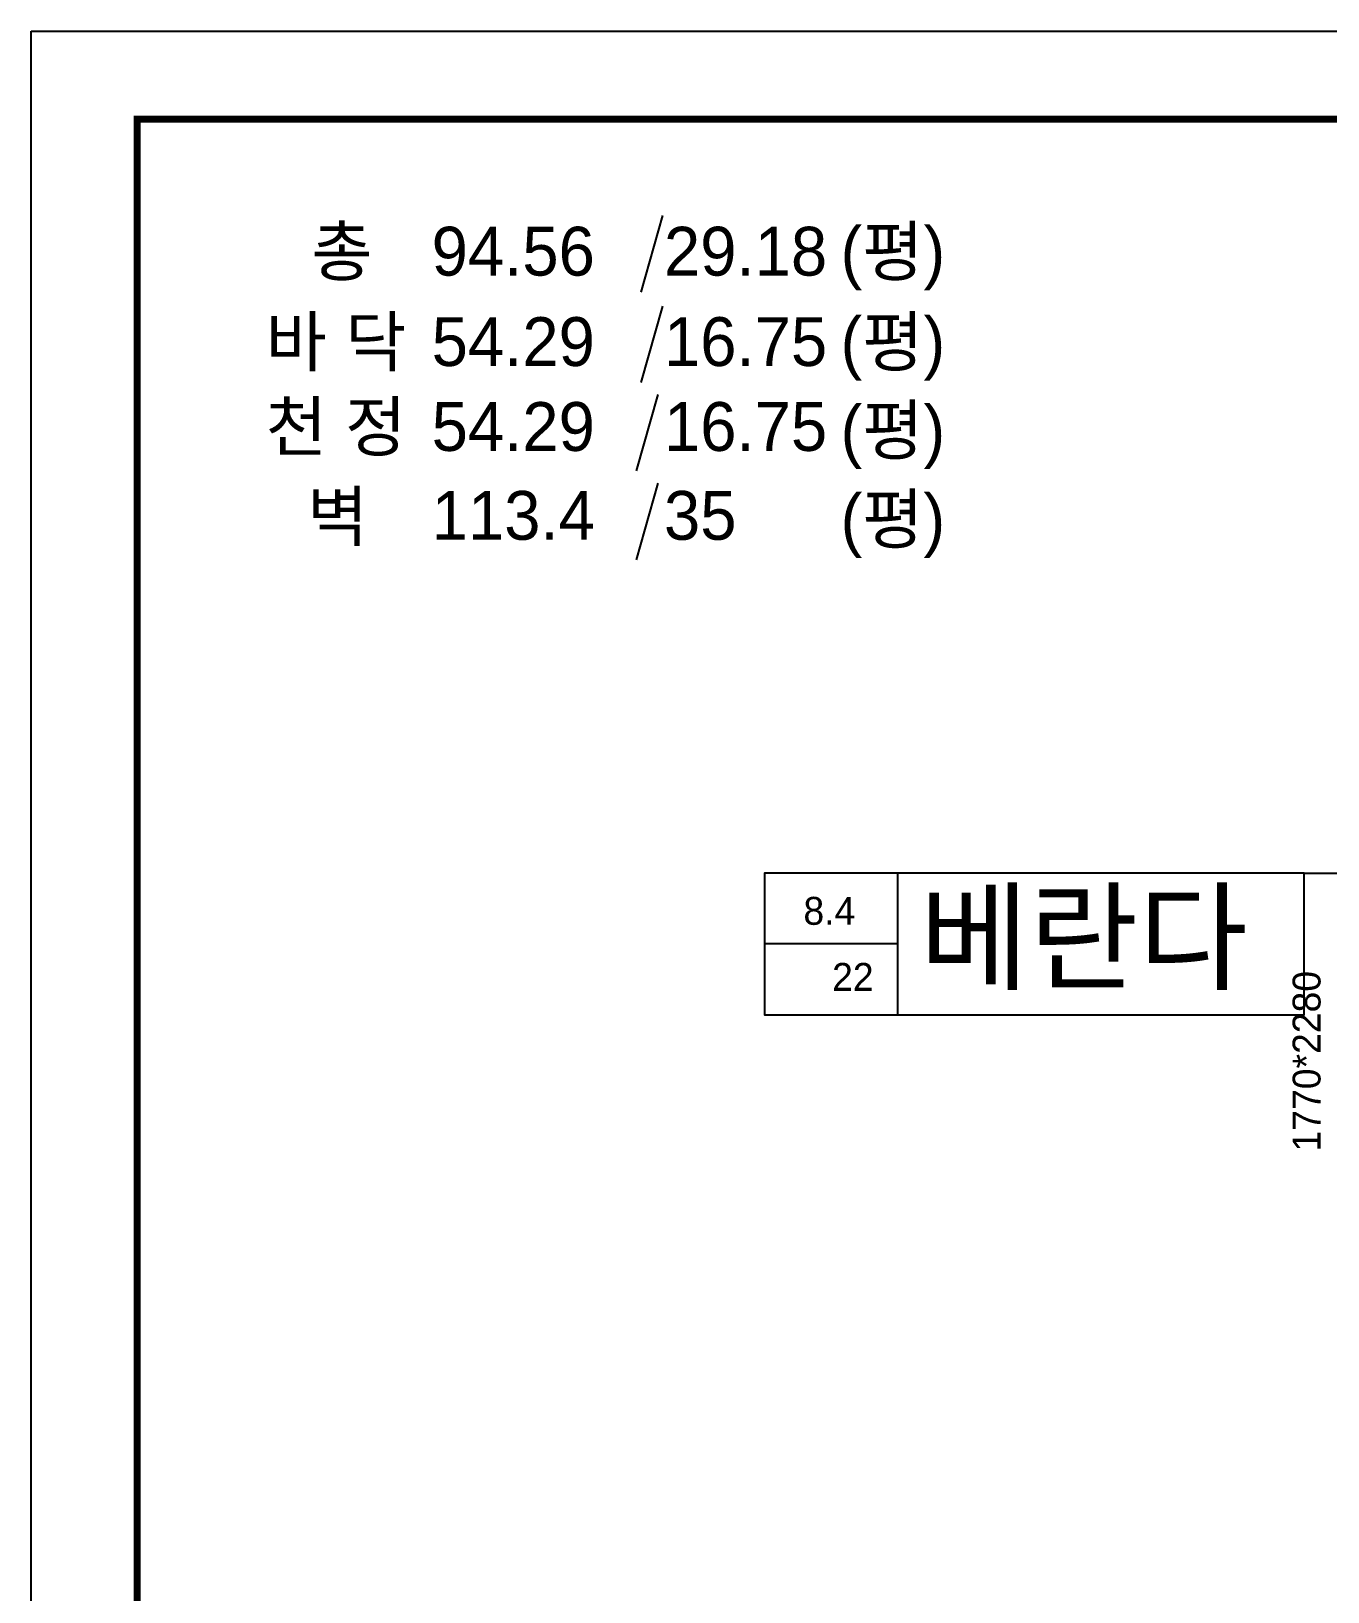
# Model space of a CAD drawing. Header units: inches. Extents: x -192760 to -100777, y -168280 to -114728.
# Drawn here: x -137899 to -134013, y -122553 to -117880 of the extents above; entities that cross this region are included whole.
import ezdxf

# ---------------------------------------------------------------- set-up
doc = ezdxf.new("R2010")
doc.units = ezdxf.units.IN
doc.header["$LTSCALE"] = 50
doc.header["$MEASUREMENT"] = 0
for name, color, linetype in [('TB', 7, 'Continuous'), ('가구', 1, 'Continuous'), ('도면층4', 4, 'Continuous')]:
    doc.layers.add(name, color=color, linetype=linetype)
doc.styles.add('휴먼엑스포', font='Expo M.ttf')

msp = doc.modelspace()

# ---------------------------------------------------------------- linework, layer by layer
at = {"layer": 'TB', "const_width": 20.8}
msp.add_lwpolyline([(-137580.9, -129030.3), (-121186.4, -129030.3), (-121186.4, -118143.6), (-137580.9, -118143.6)], close=True, dxfattribs=at)
at = {"layer": '가구'}
msp.add_lwpolyline([(-137898.5, -117880.1), (-120887.7, -117880.1), (-120887.7, -129221.9), (-137898.5, -129221.9)], close=True, dxfattribs=at)
at = {"layer": '도면층4'}
for p, q in [((-136006.6, -118432.4), (-136071.5, -118661.4)), ((-136006.6, -118703.1), (-136071.5, -118932.1)), ((-136021.2, -118967.8), (-136086.1, -119196.8)), ((-136021.2, -119233.9), (-136086.1, -119462.9)), ((-135301.5, -120825.8), (-135301.5, -120401.2)), ((-134084.4, -120401.2), (-133476.3, -120401.2)), ((-135301.5, -120613.5), (-135701.5, -120613.5))]:
    msp.add_line(p, q, dxfattribs=at)
msp.add_lwpolyline([(-134084.4, -120401.2), (-135701.5, -120401.2), (-135701.5, -120825.8), (-134084.4, -120825.8)], close=True, dxfattribs=at)

# ---------------------------------------------------------------- texts
at = {"layer": '도면층4', "style": '휴먼엑스포'}
for s, height, p in [('총', 146.2, (-137059.2, -118612)), ('94.56', 146.19, (-136698.7, -118612)), ('29.18', 146.19, (-136002.6, -118612)), ('(평)', 146.19, (-135473.4, -118612)), ('바 닥 ', 146.19, (-137195.8, -118882.7)), ('54.29', 146.19, (-136698.7, -118882.7)), ('16.75', 146.19, (-136002.6, -118882.7)), ('(평)', 146.19, (-135473.4, -118882.7)), ('천 정', 146.19, (-137195.8, -119137)), ('(평)', 146.19, (-135473.4, -119147.4)), ('54.29', 146.19, (-136698.7, -119137)), ('16.75', 146.19, (-136002.6, -119137)), ('벽  ', 146.19, (-137072.3, -119406.1)), ('113.4', 146.19, (-136698.7, -119403.1)), ('35', 146.19, (-136002.6, -119403.1)), ('(평)', 146.19, (-135473.4, -119413.5)), ('베란다', 261.16, (-135236.2, -120723.1)), ('8.4', 83.57, (-135584.6, -120556.1)), ('22', 83.57, (-135498.6, -120753.9))]:
    msp.add_text(s, height=height, dxfattribs=at).set_placement(p)
msp.add_text('1770*2280', height=83.57, rotation=90, dxfattribs=at).set_placement((-134035.2, -121235))

doc.saveas('drawing.dxf')
